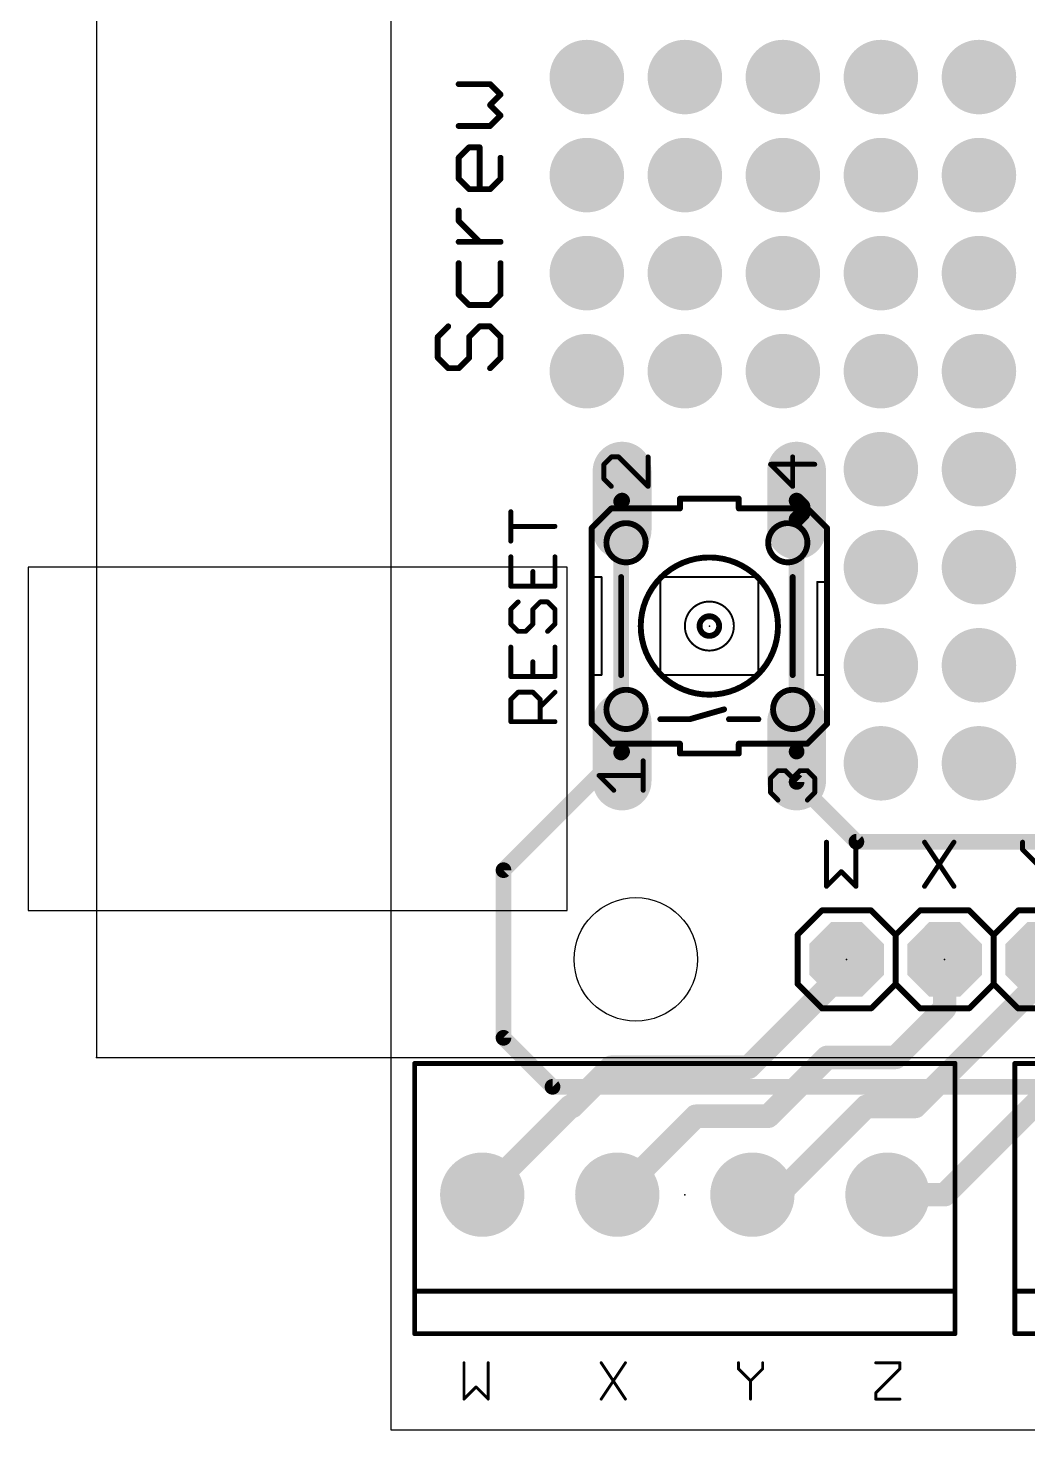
# Model space of a CAD drawing. Extents: x -6.6 to 74.2, y -9.7 to 63.
# Drawn here: x -1.78 to 24.13, y -9.65 to 26.67 of the extents above; entities that cross this region are included whole.
import ezdxf

# ---------------------------------------------------------------- set-up
doc = ezdxf.new("R2010")
doc.units = 0
for name, color, linetype in [('1', 12, 'CONTINUOUS'), ('16', 132, 'CONTINUOUS'), ('17', 110, 'CONTINUOUS'), ('18', 110, 'CONTINUOUS'), ('20', 53, 'CONTINUOUS'), ('21', 253, 'CONTINUOUS'), ('22', 253, 'CONTINUOUS'), ('23', 53, 'CONTINUOUS'), ('25', 253, 'CONTINUOUS'), ('51', 253, 'CONTINUOUS')]:
    doc.layers.add(name, color=color, linetype=linetype)

# ---------------------------------------------------------------- blocks, each defined once
blk = doc.blocks.new('ROUNDP')
at = {"const_width": 0.5}
blk.add_lwpolyline([(0, -0.25, 1), (0, 0.25, 1), (0, -0.25)], format="xyb", dxfattribs=at)
blk = doc.blocks.new('LONGP100')
at = {"const_width": 1}
blk.add_lwpolyline([(-0.5, 0), (0.5, 0)], dxfattribs=at)
at = {"const_width": 0.5}
for points in [[(-0.5, 0.25, 1), (-0.5, -0.25)], [(0.5, -0.25, 1), (0.5, 0.25)]]:
    blk.add_lwpolyline(points, format="xyb", dxfattribs=at)
blk = doc.blocks.new('RECT')
blk.add_solid([(-0.5, -0.5), (0.5, -0.5), (-0.5, 0.5), (0.5, 0.5)])
blk = doc.blocks.new('OCTAGONP')
at = {"const_width": 0.5}
blk.add_lwpolyline([(-0.25, -0.1036), (-0.25, 0.1036), (-0.1036, 0.25), (0.1036, 0.25), (0.25, 0.1036), (0.25, -0.1036), (0.1036, -0.25), (-0.1036, -0.25), (-0.25, -0.1036), (-0.25, 0.1036)], dxfattribs=at)
blk = doc.blocks.new('ROUNDV')
at = {"const_width": 0.5}
blk.add_lwpolyline([(0, -0.25, 1), (0, 0.25, 1), (0, -0.25)], format="xyb", dxfattribs=at)

msp = doc.modelspace()

# ---------------------------------------------------------------- linework, layer by layer
at = {"layer": '1', "const_width": 0.6096}
for points in [[(16.891, -0.254), (19.431, 2.286)], [(19.431, 2.286), (19.431, 2.54)], [(21.971, 1.27), (21.971, 2.54)], [(21.209, -1.27), (24.511, 2.032)], [(21.971, -3.556), (27.051, 1.524)], [(20.701, 0), (21.971, 1.27)], [(12.319, -1.27), (13.335, -0.254)], [(13.335, -0.254), (16.891, -0.254)], [(17.399, -1.524), (18.923, 0)], [(18.923, 0), (20.701, 0)], [(9.99, -3.556), (12.276, -1.27)], [(12.276, -1.27), (12.319, -1.27)], [(17.653, -3.556), (19.939, -1.27)], [(19.939, -1.27), (21.209, -1.27)], [(13.49, -3.556), (15.522, -1.524)], [(15.522, -1.524), (17.399, -1.524)], [(16.99, -3.556), (17.653, -3.556)], [(20.49, -3.556), (21.971, -3.556)]]:
    msp.add_lwpolyline(points, dxfattribs=at)
at = {"layer": '1', "const_width": 0.3048}
for points in [[(19.5834, 2.54, 1), (19.2786, 2.54)], [(19.5388, 2.1782, 1), (19.3232, 2.3938)], [(22.1234, 2.54, 1), (21.8186, 2.54)], [(19.2786, 2.286, 1), (19.5834, 2.286)], [(22.0788, 1.1622, 1), (21.8632, 1.3778)], [(21.8186, 1.27, 1), (22.1234, 1.27)], [(13.335, -0.1016, 1), (13.335, -0.4064)], [(13.4428, -0.3618, 1), (13.2272, -0.1462)], [(16.7832, -0.1462, 1), (16.9988, -0.3618)], [(16.891, -0.4064, 1), (16.891, -0.1016)], [(18.923, 0.1524, 1), (18.923, -0.1524)], [(19.0308, -0.1078, 1), (18.8152, 0.1078)], [(20.5932, 0.1078, 1), (20.8088, -0.1078)], [(20.701, -0.1524, 1), (20.701, 0.1524)], [(12.276, -1.1176, 1), (12.276, -1.4224)], [(12.2112, -1.1622, 1), (12.4268, -1.3778)], [(12.3838, -1.3778, 1), (12.1682, -1.1622)], [(12.319, -1.4224, 1), (12.319, -1.1176)], [(19.939, -1.1176, 1), (19.939, -1.4224)], [(20.0468, -1.3778, 1), (19.8312, -1.1622)], [(21.1012, -1.1622, 1), (21.3168, -1.3778)], [(21.209, -1.4224, 1), (21.209, -1.1176)], [(15.522, -1.3716, 1), (15.522, -1.6764)], [(15.6298, -1.6318, 1), (15.4142, -1.4162)], [(17.2912, -1.4162, 1), (17.5068, -1.6318)], [(17.399, -1.6764, 1), (17.399, -1.3716)], [(16.99, -3.4036, 1), (16.99, -3.7084)], [(17.653, -3.7084, 1), (17.653, -3.4036)], [(20.49, -3.4036, 1), (20.49, -3.7084)], [(21.971, -3.7084, 1), (21.971, -3.4036)], [(9.8822, -3.4482, 1), (10.0978, -3.6638)], [(13.3822, -3.4482, 1), (13.5978, -3.6638)], [(17.5452, -3.4482, 1), (17.7608, -3.6638)], [(21.8632, -3.4482, 1), (22.0788, -3.6638)]]:
    msp.add_lwpolyline(points, format="xyb", dxfattribs=at)
at = {"layer": '16', "const_width": 0.4064}
for points in [[(13.589, 14.4018), (13.6144, 14.4272)], [(13.589, 7.8994), (13.589, 14.4018)], [(18.288, 14.2748), (18.1356, 14.4272)], [(18.1356, 13.9446), (18.288, 14.097)], [(18.288, 14.097), (18.288, 14.2748)], [(18.1356, 7.9248), (18.1356, 13.9446)], [(10.541, 4.8514), (13.6144, 7.9248)], [(13.6144, 7.9248), (13.589, 7.8994)], [(18.1356, 7.1374), (18.1356, 7.9248)], [(19.685, 5.588), (18.1356, 7.1374)], [(19.685, 5.588), (29.845, 5.588)], [(10.541, 0.508), (10.541, 4.8514)], [(11.811, -0.762), (10.541, 0.508)], [(11.811, -0.762), (30.099, -0.762)]]:
    msp.add_lwpolyline(points, dxfattribs=at)
at = {"layer": '16', "const_width": 0.2032}
for points in [[(13.6906, 14.4018, 1), (13.4874, 14.4018)], [(13.5172, 14.4736, 1), (13.6608, 14.33)], [(13.6862, 14.3554, 1), (13.5426, 14.499)], [(18.2074, 14.499, 1), (18.0638, 14.3554)], [(18.3896, 14.2748, 1), (18.1864, 14.2748)], [(18.1864, 14.097, 1), (18.3896, 14.097)], [(18.2162, 14.203, 1), (18.3598, 14.3466)], [(18.3598, 14.0252, 1), (18.2162, 14.1688)], [(18.2372, 13.9446, 1), (18.034, 13.9446)], [(18.0638, 14.0164, 1), (18.2074, 13.8728)], [(13.4874, 7.8994, 1), (13.6906, 7.8994)], [(13.5172, 7.9712, 1), (13.6608, 7.8276)], [(13.6862, 7.853, 1), (13.5426, 7.9966)], [(13.6862, 7.853, 1), (13.5426, 7.9966)], [(18.2372, 7.9248, 1), (18.034, 7.9248)], [(18.034, 7.9248, 1), (18.2372, 7.9248)], [(18.2074, 7.2092, 1), (18.0638, 7.0656)], [(18.034, 7.1374, 1), (18.2372, 7.1374)], [(19.685, 5.6896, 1), (19.685, 5.4864)], [(19.6132, 5.5162, 1), (19.7568, 5.6598)], [(10.6426, 4.8514, 1), (10.4394, 4.8514)], [(10.4692, 4.9232, 1), (10.6128, 4.7796)], [(10.4394, 0.508, 1), (10.6426, 0.508)], [(10.6128, 0.5798, 1), (10.4692, 0.4362)], [(11.811, -0.6604, 1), (11.811, -0.8636)], [(11.7392, -0.8338, 1), (11.8828, -0.6902)]]:
    msp.add_lwpolyline(points, format="xyb", dxfattribs=at)
at = {"layer": '20'}
for p, q in [((7.62, 62.992), (7.62, -9.652)), ((7.62, -9.652), (74.168, -9.652))]:
    msp.add_line(p, q, dxfattribs=at)
msp.add_circle((13.97, 2.54), 1.6, dxfattribs=at)
at = {"layer": '21'}
for points, const_width in [([(10.1936, 25.2166), (9.3801, 25.2166)], 0.1524), ([(10.4648, 24.9455), (10.1936, 25.2166)], 0.1524), ([(10.1936, 24.6743), (10.4648, 24.9455)], 0.1524), ([(10.4648, 24.4031), (10.1936, 24.6743)], 0.1524), ([(10.1936, 24.132), (10.4648, 24.4031)], 0.1524), ([(9.3801, 24.132), (10.1936, 24.132)], 0.1524), ([(9.3801, 23.3083), (9.6513, 23.5795)], 0.1524), ([(9.6513, 23.5795), (9.9225, 23.5795)], 0.1524), ([(9.9225, 23.5795), (9.9225, 22.4948)], 0.1524), ([(9.3801, 22.766), (9.3801, 23.3083)], 0.1524), ([(10.4648, 23.3083), (10.4648, 22.766)], 0.1524), ([(9.6513, 22.4948), (9.3801, 22.766)], 0.1524), ([(10.1936, 22.4948), (9.6513, 22.4948)], 0.1524), ([(10.4648, 22.766), (10.1936, 22.4948)], 0.1524), ([(9.3801, 21.6728), (9.3801, 21.944)], 0.1524), ([(9.9225, 21.1305), (9.3801, 21.6728)], 0.1524), ([(10.4648, 21.1305), (9.3801, 21.1305)], 0.1524), ([(9.3801, 20.578), (9.3801, 19.7645)], 0.1524), ([(10.4648, 19.7645), (10.4648, 20.578)], 0.1524), ([(9.3801, 19.7645), (9.6513, 19.4934)], 0.1524), ([(10.1936, 19.4934), (10.4648, 19.7645)], 0.1524), ([(9.6513, 19.4934), (10.1936, 19.4934)], 0.1524), ([(9.109, 18.9409), (8.8378, 18.6697)], 0.1524), ([(9.6513, 18.6697), (9.9225, 18.9409)], 0.1524), ([(9.9225, 18.9409), (10.1936, 18.9409)], 0.1524), ([(10.1936, 18.9409), (10.4648, 18.6697)], 0.1524), ([(8.8378, 18.6697), (8.8378, 18.1274)], 0.1524), ([(9.6513, 18.1274), (9.6513, 18.6697)], 0.1524), ([(10.4648, 18.6697), (10.4648, 18.1274)], 0.1524), ([(8.8378, 18.1274), (9.109, 17.8562)], 0.1524), ([(9.3801, 17.8562), (9.6513, 18.1274)], 0.1524), ([(10.4648, 18.1274), (10.1936, 17.8562)], 0.1524), ([(9.109, 17.8562), (9.3801, 17.8562)], 0.1524), ([(16.637, 14.478), (15.113, 14.478)], 0.1524), ([(15.113, 14.224), (15.113, 14.478)], 0.1524), ([(16.637, 14.478), (16.637, 14.224)], 0.1524), ([(15.113, 14.224), (14.859, 14.224)], 0.1524), ([(16.637, 14.224), (16.891, 14.224)], 0.1524), ([(12.827, 13.335), (12.827, 12.446)], 0.1524), ([(18.923, 12.319), (18.923, 13.335)], 0.1524), ([(12.827, 12.446), (12.827, 9.906)], 0.1524), ([(13.081, 12.446), (12.827, 12.446)], 0.0508), ([(13.081, 12.446), (13.081, 9.906)], 0.0508), ([(18.923, 9.906), (18.923, 12.319)], 0.1524), ([(18.669, 12.319), (18.669, 9.906)], 0.0508), ([(18.669, 12.319), (18.923, 12.319)], 0.0508), ([(12.827, 9.906), (12.827, 9.017)], 0.1524), ([(12.827, 9.906), (13.081, 9.906)], 0.0508), ([(18.669, 9.906), (18.923, 9.906)], 0.0508), ([(18.923, 9.017), (18.923, 9.906)], 0.1524), ([(15.113, 8.128), (14.859, 8.128)], 0.1524), ([(15.113, 7.874), (15.113, 8.128)], 0.1524), ([(16.637, 8.128), (16.637, 7.874)], 0.1524), ([(16.637, 8.128), (16.891, 8.128)], 0.1524), ([(15.113, 7.874), (16.637, 7.874)], 0.1524), ([(18.796, 3.81), (18.161, 3.175)], 0.1524), ([(18.796, 3.81), (20.066, 3.81)], 0.1524), ([(20.066, 3.81), (20.701, 3.175)], 0.1524), ([(21.336, 3.81), (20.701, 3.175)], 0.1524), ([(21.336, 3.81), (22.606, 3.81)], 0.1524), ([(22.606, 3.81), (23.241, 3.175)], 0.1524), ([(23.876, 3.81), (23.241, 3.175)], 0.1524), ([(23.876, 3.81), (25.146, 3.81)], 0.1524), ([(18.161, 3.175), (18.161, 1.905)], 0.1524), ([(20.701, 3.175), (20.701, 1.905)], 0.1524), ([(20.701, 3.175), (20.701, 1.905)], 0.1524), ([(23.241, 3.175), (23.241, 1.905)], 0.1524), ([(23.241, 3.175), (23.241, 1.905)], 0.1524), ([(18.161, 1.905), (18.796, 1.27)], 0.1524), ([(20.701, 1.905), (20.066, 1.27)], 0.1524), ([(20.701, 1.905), (21.336, 1.27)], 0.1524), ([(23.241, 1.905), (22.606, 1.27)], 0.1524), ([(23.241, 1.905), (23.876, 1.27)], 0.1524), ([(20.066, 1.27), (18.796, 1.27)], 0.1524), ([(22.606, 1.27), (21.336, 1.27)], 0.1524), ([(25.146, 1.27), (23.876, 1.27)], 0.1524), ([(8.24, -0.156), (8.24, -6.056)], 0.127), ([(22.24, -0.156), (8.24, -0.156)], 0.127), ([(22.24, -6.056), (22.24, -0.156)], 0.127), ([(23.79, -0.156), (23.79, -6.056)], 0.127), ([(44.79, -0.156), (23.79, -0.156)], 0.127), ([(8.24, -6.056), (8.24, -7.156)], 0.127), ([(8.24, -6.056), (22.24, -6.056)], 0.127), ([(22.24, -7.156), (22.24, -6.056)], 0.127), ([(23.79, -6.056), (23.79, -7.156)], 0.127), ([(23.79, -6.056), (44.79, -6.056)], 0.127), ([(8.24, -7.156), (22.24, -7.156)], 0.127), ([(23.79, -7.156), (44.79, -7.156)], 0.127), ([(9.5171, -7.9113), (9.5171, -8.8519)], 0.0762), ([(10.1442, -8.8519), (10.1442, -7.9113)], 0.0762), ([(13.0731, -7.9113), (13.7002, -8.8519)], 0.0762), ([(13.7002, -7.9113), (13.0731, -8.8519)], 0.0762), ([(16.6291, -7.9113), (16.6291, -8.0681)], 0.0762), ([(17.2562, -8.0681), (17.2562, -7.9113)], 0.0762), ([(20.1851, -7.9113), (20.8122, -7.9113)], 0.0762), ([(20.8122, -7.9113), (20.8122, -8.0681)], 0.0762), ([(16.6291, -8.0681), (16.9426, -8.3816)], 0.0762), ([(16.9426, -8.3816), (17.2562, -8.0681)], 0.0762), ([(16.9426, -8.3816), (16.9426, -8.8519)], 0.0762), ([(20.8122, -8.0681), (20.1851, -8.6951)], 0.0762), ([(9.5171, -8.8519), (9.8306, -8.5384)], 0.0762), ([(9.8306, -8.5384), (10.1442, -8.8519)], 0.0762), ([(20.1851, -8.6951), (20.1851, -8.8519)], 0.0762), ([(20.1851, -8.8519), (20.8122, -8.8519)], 0.0762)]:
    msp.add_lwpolyline(points, dxfattribs=dict(at, const_width=const_width))
for points, const_width in [([(9.3801, 25.2547, 1), (9.3801, 25.1785)], 0.0762), ([(10.2206, 25.2436, 1), (10.1667, 25.1897)], 0.0762), ([(10.1936, 25.1785, 1), (10.1936, 25.2547)], 0.0762), ([(10.2206, 24.7012, 1), (10.1667, 24.6474)], 0.0762), ([(10.1667, 24.7012, 1), (10.2206, 24.6474)], 0.0762), ([(10.4917, 24.9185, 1), (10.4379, 24.9724)], 0.0762), ([(10.4379, 24.9185, 1), (10.4917, 24.9724)], 0.0762), ([(10.4917, 24.3762, 1), (10.4379, 24.4301)], 0.0762), ([(10.4379, 24.3762, 1), (10.4917, 24.4301)], 0.0762), ([(9.3801, 24.1701, 1), (9.3801, 24.0939)], 0.0762), ([(10.1667, 24.1589, 1), (10.2206, 24.105)], 0.0762), ([(10.1936, 24.0939, 1), (10.1936, 24.1701)], 0.0762), ([(9.6513, 23.6176, 1), (9.6513, 23.5414)], 0.0762), ([(9.6782, 23.5525, 1), (9.6244, 23.6064)], 0.0762), ([(9.9606, 23.5795, 1), (9.8844, 23.5795)], 0.0762), ([(9.9225, 23.5414, 1), (9.9225, 23.6176)], 0.0762), ([(9.4182, 23.3083, 1), (9.342, 23.3083)], 0.0762), ([(9.3532, 23.3352, 1), (9.4071, 23.2814)], 0.0762), ([(10.5029, 23.3083, 1), (10.4267, 23.3083)], 0.0762), ([(9.4071, 22.7929, 1), (9.3532, 22.739)], 0.0762), ([(9.342, 22.766, 1), (9.4182, 22.766)], 0.0762), ([(9.6513, 22.5329, 1), (9.6513, 22.4567)], 0.0762), ([(9.6244, 22.4679, 1), (9.6782, 22.5218)], 0.0762), ([(9.8844, 22.4948, 1), (9.9606, 22.4948)], 0.0762), ([(10.1667, 22.5218, 1), (10.2206, 22.4679)], 0.0762), ([(10.1936, 22.4567, 1), (10.1936, 22.5329)], 0.0762), ([(10.4267, 22.766, 1), (10.5029, 22.766)], 0.0762), ([(10.4917, 22.739, 1), (10.4379, 22.7929)], 0.0762), ([(9.4182, 21.944, 1), (9.342, 21.944)], 0.0762), ([(9.4071, 21.6998, 1), (9.3532, 21.6459)], 0.0762), ([(9.342, 21.6728, 1), (9.4182, 21.6728)], 0.0762), ([(9.3801, 21.1686, 1), (9.3801, 21.0924)], 0.0762), ([(9.8955, 21.1036, 1), (9.9494, 21.1575)], 0.0762), ([(10.4648, 21.0924, 1), (10.4648, 21.1686)], 0.0762), ([(9.4182, 20.578, 1), (9.342, 20.578)], 0.0762), ([(10.5029, 20.578, 1), (10.4267, 20.578)], 0.0762), ([(9.4071, 19.7915, 1), (9.3532, 19.7376)], 0.0762), ([(9.342, 19.7645, 1), (9.4182, 19.7645)], 0.0762), ([(10.4267, 19.7645, 1), (10.5029, 19.7645)], 0.0762), ([(10.4917, 19.7376, 1), (10.4379, 19.7915)], 0.0762), ([(9.6513, 19.5315, 1), (9.6513, 19.4553)], 0.0762), ([(9.6244, 19.4664, 1), (9.6782, 19.5203)], 0.0762), ([(10.1667, 19.5203, 1), (10.2206, 19.4664)], 0.0762), ([(10.1936, 19.4553, 1), (10.1936, 19.5315)], 0.0762), ([(9.1359, 18.9139, 1), (9.082, 18.9678)], 0.0762), ([(9.9225, 18.979, 1), (9.9225, 18.9028)], 0.0762), ([(9.9494, 18.9139, 1), (9.8955, 18.9678)], 0.0762), ([(10.2206, 18.9678, 1), (10.1667, 18.9139)], 0.0762), ([(10.1936, 18.9028, 1), (10.1936, 18.979)], 0.0762), ([(8.8759, 18.6697, 1), (8.7997, 18.6697)], 0.0762), ([(8.8109, 18.6966, 1), (8.8648, 18.6428)], 0.0762), ([(9.6894, 18.6697, 1), (9.6132, 18.6697)], 0.0762), ([(9.6244, 18.6966, 1), (9.6782, 18.6428)], 0.0762), ([(10.5029, 18.6697, 1), (10.4267, 18.6697)], 0.0762), ([(10.4379, 18.6428, 1), (10.4917, 18.6966)], 0.0762), ([(8.8648, 18.1543, 1), (8.8109, 18.1004)], 0.0762), ([(8.7997, 18.1274, 1), (8.8759, 18.1274)], 0.0762), ([(9.6132, 18.1274, 1), (9.6894, 18.1274)], 0.0762), ([(9.6782, 18.1004, 1), (9.6244, 18.1543)], 0.0762), ([(10.4267, 18.1274, 1), (10.5029, 18.1274)], 0.0762), ([(10.4917, 18.1004, 1), (10.4379, 18.1543)], 0.0762), ([(9.109, 17.8943, 1), (9.109, 17.8181)], 0.0762), ([(9.082, 17.8293, 1), (9.1359, 17.8831)], 0.0762), ([(9.3532, 17.8831, 1), (9.4071, 17.8293)], 0.0762), ([(9.3801, 17.8181, 1), (9.3801, 17.8943)], 0.0762), ([(10.1667, 17.8831, 1), (10.2206, 17.8293)], 0.0762), ([(15.113, 14.5161, 1), (15.113, 14.4399)], 0.0762), ([(15.1511, 14.478, 1), (15.0749, 14.478)], 0.0762), ([(16.6751, 14.478, 1), (16.5989, 14.478)], 0.0762), ([(16.637, 14.4399, 1), (16.637, 14.5161)], 0.0762), ([(14.859, 14.2621, 1), (14.859, 14.1859)], 0.0762), ([(15.0749, 14.224, 1), (15.1511, 14.224)], 0.0762), ([(15.113, 14.1859, 1), (15.113, 14.2621)], 0.0762), ([(16.637, 14.2621, 1), (16.637, 14.1859)], 0.0762), ([(16.5989, 14.224, 1), (16.6751, 14.224)], 0.0762), ([(16.891, 14.1859, 1), (16.891, 14.2621)], 0.0762), ([(12.8651, 13.335, 1), (12.7889, 13.335)], 0.0762), ([(18.9611, 13.335, 1), (18.8849, 13.335)], 0.0762), ([(15.875, 9.398, 1), (15.875, 12.954, 1), (15.875, 9.398)], 0.1524), ([(12.8651, 12.446, 1), (12.7889, 12.446)], 0.0762), ([(12.7889, 12.446, 1), (12.8651, 12.446)], 0.0762), ([(12.827, 12.4587, 1), (12.827, 12.4333)], 0.0254), ([(13.0937, 12.446, 1), (13.0683, 12.446)], 0.0254), ([(13.081, 12.4333, 1), (13.081, 12.4587)], 0.0254), ([(18.9611, 12.319, 1), (18.8849, 12.319)], 0.0762), ([(18.8849, 12.319, 1), (18.9611, 12.319)], 0.0762), ([(18.6817, 12.319, 1), (18.6563, 12.319)], 0.0254), ([(18.669, 12.3317, 1), (18.669, 12.3063)], 0.0254), ([(18.923, 12.3063, 1), (18.923, 12.3317)], 0.0254), ([(15.875, 10.922, 1), (15.875, 11.43, 1), (15.875, 10.922)], 0.1524), ([(12.8651, 9.906, 1), (12.7889, 9.906)], 0.0762), ([(12.7889, 9.906, 1), (12.8651, 9.906)], 0.0762), ([(12.827, 9.9187, 1), (12.827, 9.8933)], 0.0254), ([(13.0683, 9.906, 1), (13.0937, 9.906)], 0.0254), ([(13.081, 9.8933, 1), (13.081, 9.9187)], 0.0254), ([(18.669, 9.9187, 1), (18.669, 9.8933)], 0.0254), ([(18.6563, 9.906, 1), (18.6817, 9.906)], 0.0254), ([(18.9611, 9.906, 1), (18.8849, 9.906)], 0.0762), ([(18.8849, 9.906, 1), (18.9611, 9.906)], 0.0762), ([(18.923, 9.8933, 1), (18.923, 9.9187)], 0.0254), ([(12.7889, 9.017, 1), (12.8651, 9.017)], 0.0762), ([(18.8849, 9.017, 1), (18.9611, 9.017)], 0.0762), ([(14.859, 8.1661, 1), (14.859, 8.0899)], 0.0762), ([(15.1511, 8.128, 1), (15.0749, 8.128)], 0.0762), ([(15.113, 8.0899, 1), (15.113, 8.1661)], 0.0762), ([(16.6751, 8.128, 1), (16.5989, 8.128)], 0.0762), ([(16.637, 8.1661, 1), (16.637, 8.0899)], 0.0762), ([(16.891, 8.0899, 1), (16.891, 8.1661)], 0.0762), ([(15.113, 7.9121, 1), (15.113, 7.8359)], 0.0762), ([(15.0749, 7.874, 1), (15.1511, 7.874)], 0.0762), ([(16.5989, 7.874, 1), (16.6751, 7.874)], 0.0762), ([(16.637, 7.8359, 1), (16.637, 7.9121)], 0.0762), ([(18.796, 3.8481, 1), (18.796, 3.7719)], 0.0762), ([(18.8229, 3.7831, 1), (18.7691, 3.8369)], 0.0762), ([(20.0929, 3.8369, 1), (20.0391, 3.7831)], 0.0762), ([(20.066, 3.7719, 1), (20.066, 3.8481)], 0.0762), ([(21.336, 3.8481, 1), (21.336, 3.7719)], 0.0762), ([(21.3629, 3.7831, 1), (21.3091, 3.8369)], 0.0762), ([(22.6329, 3.8369, 1), (22.5791, 3.7831)], 0.0762), ([(22.606, 3.7719, 1), (22.606, 3.8481)], 0.0762), ([(23.876, 3.8481, 1), (23.876, 3.7719)], 0.0762), ([(23.9029, 3.7831, 1), (23.8491, 3.8369)], 0.0762), ([(18.1991, 3.175, 1), (18.1229, 3.175)], 0.0762), ([(18.1341, 3.2019, 1), (18.1879, 3.1481)], 0.0762), ([(20.7391, 3.175, 1), (20.6629, 3.175)], 0.0762), ([(20.7391, 3.175, 1), (20.6629, 3.175)], 0.0762), ([(20.6741, 3.2019, 1), (20.7279, 3.1481)], 0.0762), ([(20.6741, 3.1481, 1), (20.7279, 3.2019)], 0.0762), ([(23.2791, 3.175, 1), (23.2029, 3.175)], 0.0762), ([(23.2791, 3.175, 1), (23.2029, 3.175)], 0.0762), ([(23.2141, 3.2019, 1), (23.2679, 3.1481)], 0.0762), ([(23.2141, 3.1481, 1), (23.2679, 3.2019)], 0.0762), ([(18.1229, 1.905, 1), (18.1991, 1.905)], 0.0762), ([(18.1879, 1.9319, 1), (18.1341, 1.8781)], 0.0762), ([(20.6629, 1.905, 1), (20.7391, 1.905)], 0.0762), ([(20.6629, 1.905, 1), (20.7391, 1.905)], 0.0762), ([(20.7279, 1.9319, 1), (20.6741, 1.8781)], 0.0762), ([(20.7279, 1.8781, 1), (20.6741, 1.9319)], 0.0762), ([(23.2029, 1.905, 1), (23.2791, 1.905)], 0.0762), ([(23.2029, 1.905, 1), (23.2791, 1.905)], 0.0762), ([(23.2679, 1.9319, 1), (23.2141, 1.8781)], 0.0762), ([(23.2679, 1.8781, 1), (23.2141, 1.9319)], 0.0762), ([(18.796, 1.3081, 1), (18.796, 1.2319)], 0.0762), ([(18.7691, 1.2431, 1), (18.8229, 1.2969)], 0.0762), ([(20.0391, 1.2969, 1), (20.0929, 1.2431)], 0.0762), ([(20.066, 1.2319, 1), (20.066, 1.3081)], 0.0762), ([(21.336, 1.3081, 1), (21.336, 1.2319)], 0.0762), ([(21.3091, 1.2431, 1), (21.3629, 1.2969)], 0.0762), ([(22.5791, 1.2969, 1), (22.6329, 1.2431)], 0.0762), ([(22.606, 1.2319, 1), (22.606, 1.3081)], 0.0762), ([(23.876, 1.3081, 1), (23.876, 1.2319)], 0.0762), ([(23.8491, 1.2431, 1), (23.9029, 1.2969)], 0.0762), ([(8.2718, -0.156, 1), (8.2082, -0.156)], 0.0635), ([(8.24, -0.1242, 1), (8.24, -0.1878)], 0.0635), ([(22.2718, -0.156, 1), (22.2083, -0.156)], 0.0635), ([(22.24, -0.1878, 1), (22.24, -0.1242)], 0.0635), ([(23.79, -0.1242, 1), (23.79, -0.1878)], 0.0635), ([(23.8218, -0.156, 1), (23.7583, -0.156)], 0.0635), ([(8.2718, -6.056, 1), (8.2082, -6.056)], 0.0635), ([(8.2082, -6.056, 1), (8.2718, -6.056)], 0.0635), ([(8.24, -6.0243, 1), (8.24, -6.0877)], 0.0635), ([(22.2718, -6.056, 1), (22.2083, -6.056)], 0.0635), ([(22.2083, -6.056, 1), (22.2718, -6.056)], 0.0635), ([(22.24, -6.0877, 1), (22.24, -6.0243)], 0.0635), ([(23.8218, -6.056, 1), (23.7583, -6.056)], 0.0635), ([(23.79, -6.0243, 1), (23.79, -6.0877)], 0.0635), ([(23.7583, -6.056, 1), (23.8218, -6.056)], 0.0635), ([(8.2082, -7.156, 1), (8.2718, -7.156)], 0.0635), ([(8.24, -7.1243, 1), (8.24, -7.1878)], 0.0635), ([(22.2083, -7.156, 1), (22.2718, -7.156)], 0.0635), ([(22.24, -7.1878, 1), (22.24, -7.1243)], 0.0635), ([(23.79, -7.1243, 1), (23.79, -7.1878)], 0.0635), ([(23.7583, -7.156, 1), (23.8218, -7.156)], 0.0635), ([(9.5362, -7.9113, 1), (9.4981, -7.9113)], 0.0381), ([(10.1632, -7.9113, 1), (10.1251, -7.9113)], 0.0381), ([(13.089, -7.9007, 1), (13.0572, -7.9219)], 0.0381), ([(13.716, -7.9219, 1), (13.6843, -7.9007)], 0.0381), ([(16.6482, -7.9113, 1), (16.6101, -7.9113)], 0.0381), ([(17.2752, -7.9113, 1), (17.2371, -7.9113)], 0.0381), ([(20.1851, -7.8922, 1), (20.1851, -7.9303)], 0.0381), ([(20.8312, -7.9113, 1), (20.7931, -7.9113)], 0.0381), ([(20.8122, -7.9303, 1), (20.8122, -7.8922)], 0.0381), ([(16.6426, -8.0546, 1), (16.6156, -8.0815)], 0.0381), ([(16.6101, -8.0681, 1), (16.6482, -8.0681)], 0.0381), ([(16.9292, -8.3681, 1), (16.9561, -8.3951)], 0.0381), ([(16.9617, -8.3816, 1), (16.9236, -8.3816)], 0.0381), ([(16.9292, -8.3951, 1), (16.9561, -8.3681)], 0.0381), ([(17.2371, -8.0681, 1), (17.2752, -8.0681)], 0.0381), ([(17.2696, -8.0815, 1), (17.2427, -8.0546)], 0.0381), ([(20.7931, -8.0681, 1), (20.8312, -8.0681)], 0.0381), ([(20.8256, -8.0815, 1), (20.7987, -8.0546)], 0.0381), ([(9.8441, -8.5249, 1), (9.8172, -8.5518)], 0.0381), ([(9.8441, -8.5518, 1), (9.8172, -8.5249)], 0.0381), ([(20.1716, -8.6817, 1), (20.1986, -8.7086)], 0.0381), ([(20.2042, -8.6951, 1), (20.1661, -8.6951)], 0.0381), ([(9.5036, -8.8384, 1), (9.5306, -8.8654)], 0.0381), ([(9.4981, -8.8519, 1), (9.5362, -8.8519)], 0.0381), ([(10.1251, -8.8519, 1), (10.1632, -8.8519)], 0.0381), ([(10.1307, -8.8654, 1), (10.1576, -8.8384)], 0.0381), ([(13.0572, -8.8413, 1), (13.089, -8.8625)], 0.0381), ([(13.6843, -8.8625, 1), (13.716, -8.8413)], 0.0381), ([(16.9236, -8.8519, 1), (16.9617, -8.8519)], 0.0381), ([(20.1851, -8.8329, 1), (20.1851, -8.871)], 0.0381), ([(20.1661, -8.8519, 1), (20.2042, -8.8519)], 0.0381), ([(20.8122, -8.871, 1), (20.8122, -8.8329)], 0.0381)]:
    msp.add_lwpolyline(points, format="xyb", dxfattribs=dict(at, const_width=const_width))
at = {"layer": '22'}
for p, q in [((0, 53.34), (0, 0)), ((12.192, 12.7), (-1.778, 12.7)), ((-1.778, 12.7), (-1.778, 3.81)), ((12.192, 3.81), (12.192, 12.7)), ((-1.778, 3.81), (12.192, 3.81)), ((0, 0), (66.04, 0))]:
    msp.add_line(p, q, dxfattribs=at)
at = {"layer": '23'}
for p in [(15.875, 11.176), (19.431, 2.54), (21.971, 2.54), (0, 0), (15.24, -3.556)]:
    msp.add_point(p, dxfattribs=at)
at = {"layer": '25', "const_width": 0.127}
for points in [[(10.7305, 13.3771), (10.7305, 14.1397)], [(11.8745, 13.7584), (10.7305, 13.7584)], [(10.7305, 12.9703), (10.7305, 12.2077)], [(11.8745, 12.2077), (11.8745, 12.9703)], [(11.3025, 12.2077), (11.3025, 12.589)], [(10.7305, 12.2077), (11.8745, 12.2077)], [(10.9212, 11.8009), (10.7305, 11.6103)], [(10.7305, 11.6103), (10.7305, 11.229)], [(11.3025, 11.6103), (11.4932, 11.8009)], [(11.3025, 11.229), (11.3025, 11.6103)], [(11.4932, 11.8009), (11.6838, 11.8009)], [(11.6838, 11.8009), (11.8745, 11.6103)], [(11.8745, 11.6103), (11.8745, 11.229)], [(10.7305, 11.229), (10.9212, 11.0383)], [(11.1119, 11.0383), (11.3025, 11.229)], [(11.8745, 11.229), (11.6838, 11.0383)], [(10.9212, 11.0383), (11.1119, 11.0383)], [(10.7305, 10.6315), (10.7305, 9.8689)], [(11.8745, 9.8689), (11.8745, 10.6315)], [(11.3025, 9.8689), (11.3025, 10.2502)], [(10.7305, 9.8689), (11.8745, 9.8689)], [(10.7305, 9.2715), (10.9212, 9.4622)], [(10.9212, 9.4622), (11.3025, 9.4622)], [(11.3025, 9.4622), (11.4932, 9.2715)], [(11.4932, 9.0808), (11.8745, 9.4622)], [(10.7305, 8.6995), (10.7305, 9.2715)], [(11.4932, 9.2715), (11.4932, 8.6995)], [(11.8745, 8.6995), (10.7305, 8.6995)], [(18.9103, 5.5763), (18.9103, 4.4323)], [(19.673, 4.4323), (19.673, 5.5763)], [(21.4503, 5.5763), (22.2129, 4.4323)], [(22.2129, 5.5763), (21.4503, 4.4323)], [(23.9903, 5.5763), (23.9903, 5.3856)], [(23.9903, 5.3856), (24.3716, 5.0043)], [(18.9103, 4.4323), (19.2916, 4.8136)], [(19.2916, 4.8136), (19.673, 4.4323)]]:
    msp.add_lwpolyline(points, dxfattribs=at)
at = {"layer": '25', "const_width": 0.0635}
for points in [[(10.7623, 14.1397, 1), (10.6988, 14.1397)], [(10.7305, 13.7902, 1), (10.7305, 13.7267)], [(11.8745, 13.7267, 1), (11.8745, 13.7902)], [(10.6988, 13.3771, 1), (10.7623, 13.3771)], [(10.7623, 12.9703, 1), (10.6988, 12.9703)], [(11.9063, 12.9703, 1), (11.8428, 12.9703)], [(11.3343, 12.589, 1), (11.2708, 12.589)], [(10.7305, 12.2394, 1), (10.7305, 12.1759)], [(10.6988, 12.2077, 1), (10.7623, 12.2077)], [(11.2708, 12.2077, 1), (11.3343, 12.2077)], [(11.8428, 12.2077, 1), (11.9063, 12.2077)], [(11.8745, 12.1759, 1), (11.8745, 12.2394)], [(10.7623, 11.6103, 1), (10.6988, 11.6103)], [(10.7081, 11.6327, 1), (10.753, 11.5878)], [(10.9436, 11.7785, 1), (10.8987, 11.8234)], [(11.3343, 11.6103, 1), (11.2708, 11.6103)], [(11.2801, 11.6327, 1), (11.325, 11.5878)], [(11.4932, 11.8327, 1), (11.4932, 11.7692)], [(11.5156, 11.7785, 1), (11.4707, 11.8234)], [(11.7063, 11.8234, 1), (11.6614, 11.7785)], [(11.6838, 11.7692, 1), (11.6838, 11.8327)], [(11.9063, 11.6103, 1), (11.8428, 11.6103)], [(11.852, 11.5878, 1), (11.897, 11.6327)], [(10.753, 11.2514, 1), (10.7081, 11.2065)], [(10.6988, 11.229, 1), (10.7623, 11.229)], [(11.2708, 11.229, 1), (11.3343, 11.229)], [(11.325, 11.2065, 1), (11.2801, 11.2514)], [(11.8428, 11.229, 1), (11.9063, 11.229)], [(11.897, 11.2065, 1), (11.852, 11.2514)], [(10.9212, 11.07, 1), (10.9212, 11.0065)], [(10.8987, 11.0158, 1), (10.9436, 11.0607)], [(11.0894, 11.0607, 1), (11.1343, 11.0158)], [(11.1119, 11.0065, 1), (11.1119, 11.07)], [(11.6614, 11.0607, 1), (11.7063, 11.0158)], [(10.7623, 10.6315, 1), (10.6988, 10.6315)], [(11.9063, 10.6315, 1), (11.8428, 10.6315)], [(11.3343, 10.2502, 1), (11.2708, 10.2502)], [(10.7305, 9.9006, 1), (10.7305, 9.8371)], [(10.6988, 9.8689, 1), (10.7623, 9.8689)], [(11.2708, 9.8689, 1), (11.3343, 9.8689)], [(11.8428, 9.8689, 1), (11.9063, 9.8689)], [(11.8745, 9.8371, 1), (11.8745, 9.9006)], [(10.9212, 9.4939, 1), (10.9212, 9.4304)], [(10.9436, 9.4397, 1), (10.8987, 9.4846)], [(11.325, 9.4846, 1), (11.2801, 9.4397)], [(11.3025, 9.4304, 1), (11.3025, 9.4939)], [(11.897, 9.4397, 1), (11.852, 9.4846)], [(10.7623, 9.2715, 1), (10.6988, 9.2715)], [(10.7081, 9.2939, 1), (10.753, 9.249)], [(11.5249, 9.2715, 1), (11.4614, 9.2715)], [(11.4707, 9.1033, 1), (11.5156, 9.0584)], [(11.4707, 9.249, 1), (11.5156, 9.2939)], [(10.7305, 8.7313, 1), (10.7305, 8.6677)], [(10.6988, 8.6995, 1), (10.7623, 8.6995)], [(11.4614, 8.6995, 1), (11.5249, 8.6995)], [(11.8745, 8.6677, 1), (11.8745, 8.7313)], [(18.942, 5.5763, 1), (18.8786, 5.5763)], [(19.7047, 5.5763, 1), (19.6412, 5.5763)], [(21.4767, 5.5939, 1), (21.4239, 5.5587)], [(22.2394, 5.5587, 1), (22.1865, 5.5939)], [(24.0128, 5.4081, 1), (23.9678, 5.3632)], [(24.0221, 5.5763, 1), (23.9586, 5.5763)], [(23.9586, 5.3856, 1), (24.0221, 5.3856)], [(19.3141, 4.8361, 1), (19.2692, 4.7912)], [(19.3141, 4.7912, 1), (19.2692, 4.8361)], [(18.8878, 4.4548, 1), (18.9328, 4.4098)], [(18.8786, 4.4323, 1), (18.942, 4.4323)], [(19.6412, 4.4323, 1), (19.7047, 4.4323)], [(19.6505, 4.4098, 1), (19.6954, 4.4548)], [(21.4239, 4.4499, 1), (21.4767, 4.4147)], [(22.1865, 4.4147, 1), (22.2394, 4.4499)]]:
    msp.add_lwpolyline(points, format="xyb", dxfattribs=at)
at = {"layer": '51'}
for points, const_width in [([(13.3342, 15.5582), (13.1435, 15.3675)], 0.127), ([(13.5249, 15.5582), (13.3342, 15.5582)], 0.127), ([(14.2875, 14.7955), (13.5249, 15.5582)], 0.127), ([(14.2875, 15.5582), (14.2875, 14.7955)], 0.127), ([(18.0335, 14.7955), (18.0335, 15.5582)], 0.127), ([(13.1435, 15.3675), (13.1435, 14.9862)], 0.127), ([(18.6055, 15.3675), (17.4615, 15.3675)], 0.127), ([(17.4615, 15.3675), (18.0335, 14.7955)], 0.127), ([(13.1435, 14.9862), (13.3342, 14.7955)], 0.127), ([(13.335, 14.224), (12.827, 13.716)], 0.1524), ([(14.859, 14.224), (13.335, 14.224)], 0.1524), ([(18.415, 14.224), (16.891, 14.224)], 0.1524), ([(18.923, 13.716), (18.415, 14.224)], 0.1524), ([(12.827, 13.716), (12.827, 13.335)], 0.1524), ([(18.923, 13.716), (18.923, 13.335)], 0.1524), ([(13.589, 12.446), (13.589, 9.906)], 0.1524), ([(17.145, 12.446), (14.605, 12.446)], 0.0508), ([(14.605, 9.906), (14.605, 12.446)], 0.0508), ([(17.145, 12.446), (17.145, 9.906)], 0.0508), ([(18.034, 9.906), (18.034, 12.446)], 0.1524), ([(14.605, 9.906), (17.145, 9.906)], 0.0508), ([(12.827, 8.636), (12.827, 9.017)], 0.1524), ([(15.367, 8.763), (16.256, 9.017)], 0.1524), ([(18.923, 8.636), (18.923, 9.017)], 0.1524), ([(14.605, 8.763), (15.367, 8.763)], 0.1524), ([(16.383, 8.763), (17.145, 8.763)], 0.1524), ([(12.827, 8.636), (13.335, 8.128)], 0.1524), ([(18.923, 8.636), (18.415, 8.128)], 0.1524), ([(13.335, 8.128), (14.859, 8.128)], 0.1524), ([(18.415, 8.128), (16.891, 8.128)], 0.1524), ([(14.1605, 6.9215), (14.1605, 7.6842)], 0.127), ([(13.3979, 6.9215), (13.0165, 7.3028)], 0.127), ([(13.0165, 7.3028), (14.1605, 7.3028)], 0.127), ([(17.4615, 7.2395), (17.6522, 7.4302)], 0.127), ([(17.4615, 6.8582), (17.4615, 7.2395)], 0.127), ([(17.6522, 7.4302), (17.8429, 7.4302)], 0.127), ([(17.8429, 7.4302), (18.0335, 7.2395)], 0.127), ([(18.0335, 7.2395), (18.2242, 7.4302)], 0.127), ([(18.0335, 7.2395), (18.0335, 7.0488)], 0.127), ([(18.2242, 7.4302), (18.4148, 7.4302)], 0.127), ([(18.4148, 7.4302), (18.6055, 7.2395)], 0.127), ([(18.6055, 7.2395), (18.6055, 6.8582)], 0.127), ([(17.6522, 6.6675), (17.4615, 6.8582)], 0.127), ([(18.6055, 6.8582), (18.4148, 6.6675)], 0.127)]:
    msp.add_lwpolyline(points, dxfattribs=dict(at, const_width=const_width))
for points, const_width in [([(13.3342, 15.5899, 1), (13.3342, 15.5264)], 0.0635), ([(13.3566, 15.5357, 1), (13.3117, 15.5806)], 0.0635), ([(13.5473, 15.5806, 1), (13.5024, 15.5357)], 0.0635), ([(13.5249, 15.5264, 1), (13.5249, 15.5899)], 0.0635), ([(14.3193, 15.5582, 1), (14.2558, 15.5582)], 0.0635), ([(18.0653, 15.5582, 1), (18.0018, 15.5582)], 0.0635), ([(13.1753, 15.3675, 1), (13.1118, 15.3675)], 0.0635), ([(13.1211, 15.3899, 1), (13.166, 15.345)], 0.0635), ([(17.4615, 15.3992, 1), (17.4615, 15.3357)], 0.0635), ([(17.484, 15.3899, 1), (17.4391, 15.345)], 0.0635), ([(18.6055, 15.3357, 1), (18.6055, 15.3992)], 0.0635), ([(13.166, 15.0086, 1), (13.1211, 14.9637)], 0.0635), ([(13.1118, 14.9862, 1), (13.1753, 14.9862)], 0.0635), ([(13.3117, 14.773, 1), (13.3566, 14.818)], 0.0635), ([(14.2558, 14.7955, 1), (14.3193, 14.7955)], 0.0635), ([(14.265, 14.773, 1), (14.31, 14.818)], 0.0635), ([(18.0018, 14.7955, 1), (18.0653, 14.7955)], 0.0635), ([(18.0111, 14.773, 1), (18.056, 14.818)], 0.0635), ([(13.335, 14.2621, 1), (13.335, 14.1859)], 0.0762), ([(13.3619, 14.1971, 1), (13.3081, 14.2509)], 0.0762), ([(14.859, 14.1859, 1), (14.859, 14.2621)], 0.0762), ([(16.891, 14.2621, 1), (16.891, 14.1859)], 0.0762), ([(18.4419, 14.2509, 1), (18.3881, 14.1971)], 0.0762), ([(18.415, 14.1859, 1), (18.415, 14.2621)], 0.0762), ([(13.716, 12.827, 1), (13.716, 13.843, 1), (13.716, 12.827)], 0.1524), ([(17.907, 12.827, 1), (17.907, 13.843, 1), (17.907, 12.827)], 0.1524), ([(12.8651, 13.716, 1), (12.7889, 13.716)], 0.0762), ([(12.8001, 13.7429, 1), (12.8539, 13.6891)], 0.0762), ([(18.9611, 13.716, 1), (18.8849, 13.716)], 0.0762), ([(18.8961, 13.6891, 1), (18.9499, 13.7429)], 0.0762), ([(12.7889, 13.335, 1), (12.8651, 13.335)], 0.0762), ([(18.8849, 13.335, 1), (18.9611, 13.335)], 0.0762), ([(13.6271, 12.446, 1), (13.5509, 12.446)], 0.0762), ([(14.605, 12.4587, 1), (14.605, 12.4333)], 0.0254), ([(14.6177, 12.446, 1), (14.5923, 12.446)], 0.0254), ([(17.1577, 12.446, 1), (17.1323, 12.446)], 0.0254), ([(17.145, 12.4333, 1), (17.145, 12.4587)], 0.0254), ([(18.0721, 12.446, 1), (17.9959, 12.446)], 0.0762), ([(15.875, 10.541, 1), (15.875, 11.811, 1), (15.875, 10.541)], 0.0508), ([(13.5509, 9.906, 1), (13.6271, 9.906)], 0.0762), ([(14.605, 9.9187, 1), (14.605, 9.8933)], 0.0254), ([(14.5923, 9.906, 1), (14.6177, 9.906)], 0.0254), ([(17.1323, 9.906, 1), (17.1577, 9.906)], 0.0254), ([(17.145, 9.8933, 1), (17.145, 9.9187)], 0.0254), ([(17.9959, 9.906, 1), (18.0721, 9.906)], 0.0762), ([(13.716, 8.509, 1), (13.716, 9.525, 1), (13.716, 8.509)], 0.1524), ([(18.034, 8.509, 1), (18.034, 9.525, 1), (18.034, 8.509)], 0.1524), ([(12.8651, 9.017, 1), (12.7889, 9.017)], 0.0762), ([(16.2665, 8.9804, 1), (16.2455, 9.0536)], 0.0762), ([(18.9611, 9.017, 1), (18.8849, 9.017)], 0.0762), ([(14.605, 8.8011, 1), (14.605, 8.7249)], 0.0762), ([(15.3565, 8.7996, 1), (15.3775, 8.7264)], 0.0762), ([(15.367, 8.7249, 1), (15.367, 8.8011)], 0.0762), ([(16.383, 8.8011, 1), (16.383, 8.7249)], 0.0762), ([(17.145, 8.7249, 1), (17.145, 8.8011)], 0.0762), ([(12.7889, 8.636, 1), (12.8651, 8.636)], 0.0762), ([(12.8539, 8.6629, 1), (12.8001, 8.6091)], 0.0762), ([(18.8849, 8.636, 1), (18.9611, 8.636)], 0.0762), ([(18.9499, 8.6091, 1), (18.8961, 8.6629)], 0.0762), ([(13.335, 8.1661, 1), (13.335, 8.0899)], 0.0762), ([(13.3081, 8.1011, 1), (13.3619, 8.1549)], 0.0762), ([(14.859, 8.0899, 1), (14.859, 8.1661)], 0.0762), ([(16.891, 8.1661, 1), (16.891, 8.0899)], 0.0762), ([(18.3881, 8.1549, 1), (18.4419, 8.1011)], 0.0762), ([(18.415, 8.0899, 1), (18.415, 8.1661)], 0.0762), ([(14.1923, 7.6842, 1), (14.1288, 7.6842)], 0.0635), ([(13.0165, 7.3346, 1), (13.0165, 7.2711)], 0.0635), ([(13.039, 7.3253, 1), (12.9941, 7.2804)], 0.0635), ([(14.1605, 7.2711, 1), (14.1605, 7.3346)], 0.0635), ([(17.4933, 7.2395, 1), (17.4298, 7.2395)], 0.0635), ([(17.4391, 7.2619, 1), (17.484, 7.217)], 0.0635), ([(17.6522, 7.4619, 1), (17.6522, 7.3984)], 0.0635), ([(17.6746, 7.4077, 1), (17.6297, 7.4526)], 0.0635), ([(17.8653, 7.4526, 1), (17.8204, 7.4077)], 0.0635), ([(17.8429, 7.3984, 1), (17.8429, 7.4619)], 0.0635), ([(18.0653, 7.2395, 1), (18.0018, 7.2395)], 0.0635), ([(18.0111, 7.2619, 1), (18.056, 7.217)], 0.0635), ([(18.0111, 7.217, 1), (18.056, 7.2619)], 0.0635), ([(18.2242, 7.4619, 1), (18.2242, 7.3984)], 0.0635), ([(18.2466, 7.4077, 1), (18.2017, 7.4526)], 0.0635), ([(18.4373, 7.4526, 1), (18.3924, 7.4077)], 0.0635), ([(18.4148, 7.3984, 1), (18.4148, 7.4619)], 0.0635), ([(18.6372, 7.2395, 1), (18.5738, 7.2395)], 0.0635), ([(18.583, 7.217, 1), (18.628, 7.2619)], 0.0635), ([(13.3754, 6.899, 1), (13.4203, 6.944)], 0.0635), ([(14.1288, 6.9215, 1), (14.1923, 6.9215)], 0.0635), ([(17.484, 6.8806, 1), (17.4391, 6.8357)], 0.0635), ([(18.0018, 7.0488, 1), (18.0653, 7.0488)], 0.0635), ([(18.628, 6.8357, 1), (18.583, 6.8806)], 0.0635), ([(17.4298, 6.8582, 1), (17.4933, 6.8582)], 0.0635), ([(17.6297, 6.645, 1), (17.6746, 6.69)], 0.0635), ([(18.3924, 6.69, 1), (18.4373, 6.645)], 0.0635), ([(18.5738, 6.8582, 1), (18.6372, 6.8582)], 0.0635)]:
    msp.add_lwpolyline(points, format="xyb", dxfattribs=dict(at, const_width=const_width))

# ---------------------------------------------------------------- block references
at = {"layer": '17', "xscale": 1.524, "yscale": 1.524, "rotation": 90}
for p in [(13.6144, 14.4272), (13.6144, 14.4272), (18.1356, 14.4272), (18.1356, 14.4272), (13.6144, 7.9248), (13.6144, 7.9248), (18.1356, 7.9248), (18.1356, 7.9248)]:
    msp.add_blockref('LONGP100', p, dxfattribs=at)
at = {"layer": '17'}
for name, p, xscale, yscale in [('OCTAGONP', (19.431, 2.54), 1.9304, 1.9304), ('OCTAGONP', (19.431, 2.54), 1.9304, 1.9304), ('OCTAGONP', (21.971, 2.54), 1.9304, 1.9304), ('OCTAGONP', (21.971, 2.54), 1.9304, 1.9304), ('OCTAGONP', (24.511, 2.54), 1.9304, 1.9304), ('OCTAGONP', (24.511, 2.54), 1.9304, 1.9304), ('ROUNDP', (9.99, -3.556), 2.1844, 2.1844), ('ROUNDP', (9.99, -3.556), 2.1844, 2.1844), ('ROUNDP', (13.49, -3.556), 2.1844, 2.1844), ('ROUNDP', (13.49, -3.556), 2.1844, 2.1844), ('ROUNDP', (16.99, -3.556), 2.1844, 2.1844), ('ROUNDP', (16.99, -3.556), 2.1844, 2.1844), ('ROUNDP', (20.49, -3.556), 2.1844, 2.1844), ('ROUNDP', (20.49, -3.556), 2.1844, 2.1844)]:
    msp.add_blockref(name, p, dxfattribs=dict(at, xscale=xscale, yscale=yscale))
at = {"layer": '18', "xscale": 1.9304, "yscale": 1.9304}
for p in [(12.7, 25.4), (12.7, 25.4), (15.24, 25.4), (15.24, 25.4), (17.78, 25.4), (17.78, 25.4), (20.32, 25.4), (20.32, 25.4), (22.86, 25.4), (22.86, 25.4), (12.7, 22.86), (12.7, 22.86), (15.24, 22.86), (15.24, 22.86), (17.78, 22.86), (17.78, 22.86), (20.32, 22.86), (20.32, 22.86), (22.86, 22.86), (22.86, 22.86), (12.7, 20.32), (12.7, 20.32), (15.24, 20.32), (15.24, 20.32), (17.78, 20.32), (17.78, 20.32), (20.32, 20.32), (20.32, 20.32), (22.86, 20.32), (22.86, 20.32), (12.7, 17.78), (12.7, 17.78), (15.24, 17.78), (15.24, 17.78), (17.78, 17.78), (17.78, 17.78), (20.32, 17.78), (20.32, 17.78), (22.86, 17.78), (22.86, 17.78), (20.32, 15.24), (20.32, 15.24), (22.86, 15.24), (22.86, 15.24), (20.32, 12.7), (20.32, 12.7), (22.86, 12.7), (22.86, 12.7), (20.32, 10.16), (20.32, 10.16), (22.86, 10.16), (22.86, 10.16), (20.32, 7.62), (20.32, 7.62), (22.86, 7.62), (22.86, 7.62)]:
    msp.add_blockref('ROUNDV', p, dxfattribs=at)
at = {"layer": '51', "xscale": 0.508, "yscale": 0.508}
for p in [(19.431, 2.54), (21.971, 2.54)]:
    msp.add_blockref('RECT', p, dxfattribs=at)

doc.saveas('drawing.dxf')
